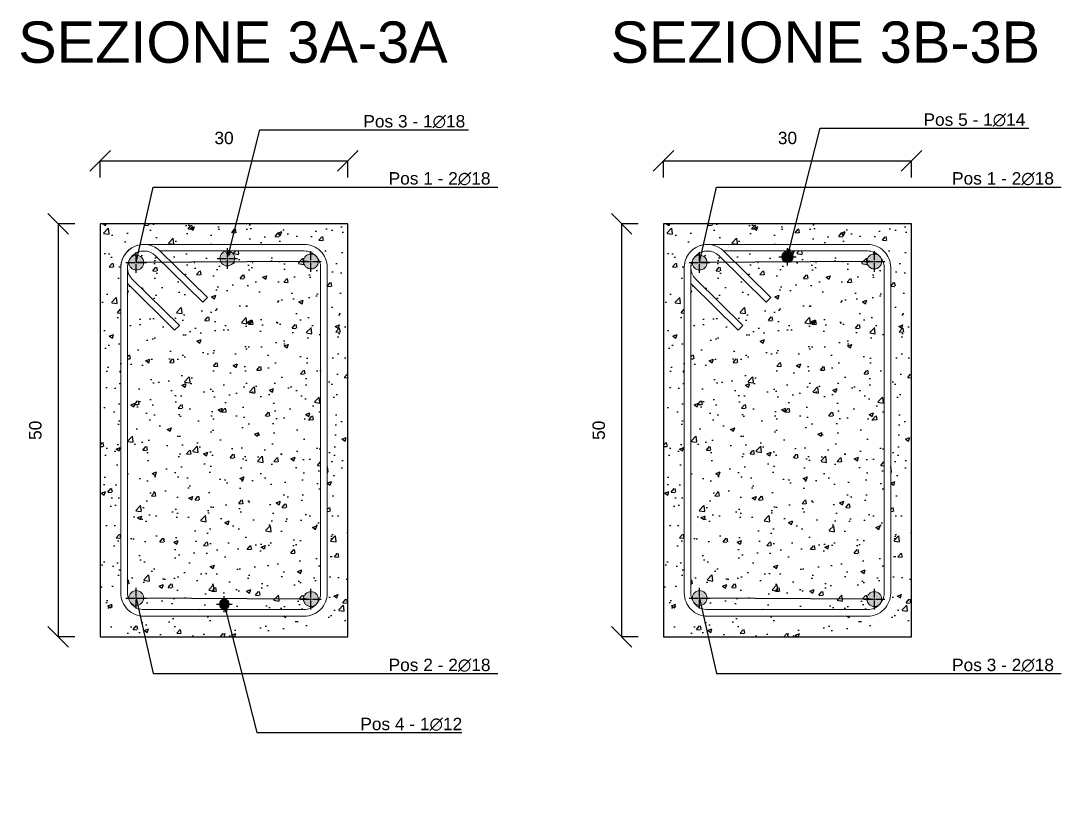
# Model space of a CAD drawing. Header units: millimetres. Extents: x -455371 to 117772, y -78417 to 116564.
# Drawn here: x -283068 to -281808, y -463 to 475 of the extents above; entities that cross this region are included whole.
import ezdxf
from ezdxf import colors
from ezdxf.entities.mleader import LeaderData, LeaderLine
from ezdxf.math import Vec2, Vec3

# ---------------------------------------------------------------- set-up
doc = ezdxf.new("R2010")
doc.units = ezdxf.units.MM
doc.linetypes.add('CENTER2', pattern=[28.575, 19.05, -3.175, 3.175, -3.175])
doc.layers.get('0').update_dxf_attribs({"color": 255})
for name, color, linetype, lineweight in [('armature', 5, 'Continuous', 18), ('Cls', 7, 'Continuous', 25), ('quote', 5, 'Continuous', 15), ('RETINO ARMATURE', 253, 'Continuous', 15), ('Scritte', 7, 'Continuous', 15), ('staffe', 10, 'Continuous', 15)]:
    doc.layers.add(name, color=color, linetype=linetype, lineweight=lineweight)
doc.layers.add('RETINI', color=253, linetype='Continuous')
doc.styles.get("Standard").update_dxf_attribs({"font": 'arial.ttf'})
doc.dimstyles.new('scala 1 a 10', dxfattribs={"dimtxt": 15, "dimasz": 25, "dimexe": 0.183, "dimexo": 0.1, "dimgap": 20, "dimtad": 2, "dimdec": 0, "dimlfac": 0.1, "dimzin": 0, "dimdsep": 46, "dimtxsty": 'Standard', "dimblk": 'OBLIQUE', "dimcen": -25, "dimadec": 0, "dimazin": 0, "dimtfac": 1, "dimtdec": 0, "dimtofl": 0, "dimtmove": 0, "dimatfit": 3, "dimfxl": 20, "dimfxlon": 1, "dimtolj": 1, "dimtzin": 0, "dimarcsym": 0})
pattern_1 = [(50, (61903.13, -58559.13), (52.833554, -4.622335), [5.5245, -60.7695]), (355, (61903.13, -58559.13), (-10.220592, 55.406485), [4.4196, -48.615769]), (100.451445, (61907.534, -58559.516), (42.612962, 50.784148), [4.6951026, -51.646171]), (46.1842, (61903.13, -58544.4), (78.612922, -12.192275), [8.28675, -91.15425]), (96.635558, (61909.68, -58545.415), (68.847199, 71.753576), [7.042657, -77.469326]), (351.18415, (61903.13, -58544.4), (68.847199, 71.753576), [6.62939, -72.923322]), (21, (61910.498, -58548.082), (43.9681735, -29.6569075), [5.5245, -60.7695]), (326, (61910.5, -58548.08), (17.922588, 53.41451), [4.4196, -48.6156]), (71.451445, (61914.16, -58550.554), (61.8907616, 23.757603), [4.6951026, -51.646082]), (37.5, (61903.132, -58559.131), (0.8956949, 24.5209613), [0, -48.02632, 0, -49.3522, 0, -48.79975]), (7.5, (61903.132, -58559.13), (19.3777021, 29.0523667), [0, -28.13812, 0, -46.92142, 0, -18.59915]), (327.5, (61886.705, -58559.131), (39.3212726, -1.6613358), [0, -18.415, 0, -57.4548, 0, -76.2381]), (317.5, (61879.34, -58559.13), (42.9574626, 7.3736824), [0, -23.9395, 0, -38.15588, 0, -54.1401])]
pattern_2 = [(50, (62585.413, -58559.13), (52.833554, -4.622335), [5.5245, -60.7695]), (355, (62585.41, -58559.13), (-10.220592, 55.406485), [4.4196, -48.615769]), (100.451445, (62589.815, -58559.516), (42.612962, 50.784148), [4.6951026, -51.646171]), (46.1842, (62585.41, -58544.4), (78.612922, -12.192275), [8.28675, -91.15425]), (96.635558, (62591.96, -58545.415), (68.847199, 71.753576), [7.042657, -77.469326]), (351.18415, (62585.41, -58544.4), (68.847199, 71.753576), [6.62939, -72.923322]), (21, (62592.78, -58548.082), (43.9681735, -29.6569075), [5.5245, -60.7695]), (326, (62592.78, -58548.08), (17.922588, 53.41451), [4.4196, -48.6156]), (71.451445, (62596.44, -58550.554), (61.8907616, 23.757603), [4.6951026, -51.646082]), (37.5, (62585.413, -58559.131), (0.8956949, 24.5209613), [0, -48.02632, 0, -49.3522, 0, -48.79975]), (7.5, (62585.413, -58559.13), (19.3777021, 29.0523667), [0, -28.13812, 0, -46.92142, 0, -18.59915]), (327.5, (62568.986, -58559.131), (39.3212726, -1.6613358), [0, -18.415, 0, -57.4548, 0, -76.2381]), (317.5, (62561.62, -58559.13), (42.9574626, 7.3736824), [0, -23.9395, 0, -38.15588, 0, -54.1401])]

# ---------------------------------------------------------------- blocks, each defined once
blk = doc.blocks.new('*U1762')
at = {"layer": 'Cls', "color": 0, "linetype": 'CENTER2', "transparency": 16777216}
for p, q in [((-12.5, 0), (-1.8, 0)), ((0, 1.8), (0, 12.5)), ((1.8, 0), (12.5, 0)), ((0, -12.5), (0, -1.8))]:
    blk.add_line(p, q, dxfattribs=at)
at = {"layer": 'Cls', "color": 0, "linetype": 'Continuous', "transparency": 16777216}
for p, q in [((-0.9, 0), (0.9, 0)), ((0, -0.9), (0, 0.9))]:
    blk.add_line(p, q, dxfattribs=at)
blk = doc.blocks.new('*U1763')
at = {"layer": 'Cls', "color": 0, "linetype": 'CENTER2', "transparency": 16777216}
for p, q in [((-12.5, 0), (-1.8, 0)), ((0, 1.8), (0, 12.5)), ((1.8, 0), (12.5, 0)), ((0, -12.5), (0, -1.8))]:
    blk.add_line(p, q, dxfattribs=at)
at = {"layer": 'Cls', "color": 0, "linetype": 'Continuous', "transparency": 16777216}
for p, q in [((-0.9, 0), (0.9, 0)), ((0, -0.9), (0, 0.9))]:
    blk.add_line(p, q, dxfattribs=at)
blk = doc.blocks.new('*U1764')
at = {"layer": 'Cls', "color": 0, "linetype": 'CENTER2', "transparency": 16777216}
for p, q in [((-12.5, 0), (-1.8, 0)), ((0, 1.8), (0, 12.5)), ((1.8, 0), (12.5, 0)), ((0, -12.5), (0, -1.8))]:
    blk.add_line(p, q, dxfattribs=at)
at = {"layer": 'Cls', "color": 0, "linetype": 'Continuous', "transparency": 16777216}
for p, q in [((-0.9, 0), (0.9, 0)), ((0, -0.9), (0, 0.9))]:
    blk.add_line(p, q, dxfattribs=at)
blk = doc.blocks.new('*U1765')
at = {"layer": 'Cls', "color": 0, "linetype": 'CENTER2', "transparency": 16777216}
for p, q in [((-12.5, 0), (-1.8, 0)), ((0, 1.8), (0, 12.5)), ((1.8, 0), (12.5, 0)), ((0, -12.5), (0, -1.8))]:
    blk.add_line(p, q, dxfattribs=at)
at = {"layer": 'Cls', "color": 0, "linetype": 'Continuous', "transparency": 16777216}
for p, q in [((-0.9, 0), (0.9, 0)), ((0, -0.9), (0, 0.9))]:
    blk.add_line(p, q, dxfattribs=at)
blk = doc.blocks.new('*U1766')
at = {"layer": 'Cls', "color": 0, "linetype": 'CENTER2', "transparency": 16777216}
for p, q in [((-12.5, 0), (-1.8, 0)), ((0, 1.8), (0, 12.5)), ((1.8, 0), (12.5, 0)), ((0, -12.5), (0, -1.8))]:
    blk.add_line(p, q, dxfattribs=at)
at = {"layer": 'Cls', "color": 0, "linetype": 'Continuous', "transparency": 16777216}
for p, q in [((-0.9, 0), (0.9, 0)), ((0, -0.9), (0, 0.9))]:
    blk.add_line(p, q, dxfattribs=at)
blk = doc.blocks.new('*U1767')
at = {"layer": 'Cls', "color": 0, "linetype": 'CENTER2', "transparency": 16777216}
for p, q in [((-12.5, 0), (-1.8, 0)), ((0, 1.8), (0, 12.5)), ((1.8, 0), (12.5, 0)), ((0, -12.5), (0, -1.8))]:
    blk.add_line(p, q, dxfattribs=at)
at = {"layer": 'Cls', "color": 0, "linetype": 'Continuous', "transparency": 16777216}
for p, q in [((-0.9, 0), (0.9, 0)), ((0, -0.9), (0, 0.9))]:
    blk.add_line(p, q, dxfattribs=at)
blk = doc.blocks.new('*U1768')
at = {"layer": 'Cls', "color": 0, "linetype": 'CENTER2', "transparency": 16777216}
for p, q in [((-12.5, 0), (-1.8, 0)), ((0, 1.8), (0, 12.5)), ((1.8, 0), (12.5, 0)), ((0, -12.5), (0, -1.8))]:
    blk.add_line(p, q, dxfattribs=at)
at = {"layer": 'Cls', "color": 0, "linetype": 'Continuous', "transparency": 16777216}
for p, q in [((-0.9, 0), (0.9, 0)), ((0, -0.9), (0, 0.9))]:
    blk.add_line(p, q, dxfattribs=at)
blk = doc.blocks.new('*U1769')
at = {"layer": 'Cls', "color": 0, "linetype": 'CENTER2', "transparency": 16777216}
for p, q in [((-12.5, 0), (-1.8, 0)), ((0, 1.8), (0, 12.5)), ((1.8, 0), (12.5, 0)), ((0, -12.5), (0, -1.8))]:
    blk.add_line(p, q, dxfattribs=at)
at = {"layer": 'Cls', "color": 0, "linetype": 'Continuous', "transparency": 16777216}
for p, q in [((-0.9, 0), (0.9, 0)), ((0, -0.9), (0, 0.9))]:
    blk.add_line(p, q, dxfattribs=at)
blk = doc.blocks.new('*U1783')
at = {"layer": 'Cls', "color": 0, "linetype": 'CENTER2', "transparency": 16777216}
for p, q in [((-12.5, 0), (-1.8, 0)), ((0, 1.8), (0, 12.5)), ((1.8, 0), (12.5, 0)), ((0, -12.5), (0, -1.8))]:
    blk.add_line(p, q, dxfattribs=at)
at = {"layer": 'Cls', "color": 0, "linetype": 'Continuous', "transparency": 16777216}
for p, q in [((-0.9, 0), (0.9, 0)), ((0, -0.9), (0, 0.9))]:
    blk.add_line(p, q, dxfattribs=at)
blk = doc.blocks.new('*U1784')
at = {"layer": 'Cls', "color": 0, "linetype": 'CENTER2', "transparency": 16777216}
for p, q in [((-9.5, 0), (-1.2, 0)), ((0, 1.2), (0, 9.5)), ((1.2, 0), (9.5, 0)), ((0, -9.5), (0, -1.2))]:
    blk.add_line(p, q, dxfattribs=at)
at = {"layer": 'Cls', "color": 0, "linetype": 'Continuous', "transparency": 16777216}
for p, q in [((-0.6, 0), (0.6, 0)), ((0, -0.6), (0, 0.6))]:
    blk.add_line(p, q, dxfattribs=at)
blk = doc.blocks.new('*U1790')
at = {"layer": 'Cls', "color": 0, "linetype": 'CENTER2', "transparency": 16777216}
for p, q in [((-10.5, 0), (-1.4, 0)), ((0, 1.4), (0, 10.5)), ((1.4, 0), (10.5, 0)), ((0, -10.5), (0, -1.4))]:
    blk.add_line(p, q, dxfattribs=at)
at = {"layer": 'Cls', "color": 0, "linetype": 'Continuous', "transparency": 16777216}
for p, q in [((-0.7, 0), (0.7, 0)), ((0, -0.7), (0, 0.7))]:
    blk.add_line(p, q, dxfattribs=at)
blk = doc.blocks.new('_Oblique')
at = {"color": 0, "linetype": 'ByBlock', "lineweight": -2}
blk.add_line((-0.5, -0.5), (0.5, 0.5), dxfattribs=at)
blk = doc.blocks.new('*D2462')
at = {"layer": 'Defpoints', "color": 0, "transparency": 16777216}
for p in [(-282971.8, 229.4), (-283022.6, -270.6), (-282971.8, -270.6)]:
    blk.add_point(p, dxfattribs=at)
at = {"layer": 'quote', "color": 0, "lineweight": -2, "transparency": 16777216}
for p, q in [((-283002.6, 229.4), (-283022.8, 229.4)), ((-283022.6, 229.4), (-283022.6, -270.6)), ((-283002.6, -270.6), (-283022.8, -270.6))]:
    blk.add_line(p, q, dxfattribs=at)
at = {"layer": 'quote', "color": 0, "lineweight": -2, "transparency": 16777216, "xscale": 25, "yscale": 25, "zscale": 25}
for p, rotation in [((-283022.6, 229.4), 90), ((-283022.6, -270.6), 270)]:
    blk.add_blockref('_Oblique', p, dxfattribs=dict(at, rotation=rotation))
at = {"layer": 'quote', "color": 0, "transparency": 16777216, "insert": (-283050.3, -20.6), "char_height": 15, "attachment_point": 5, "rotation": 90}
blk.add_mtext('\\A1;50', dxfattribs=at)
blk = doc.blocks.new('*D2463')
at = {"layer": 'Defpoints', "color": 0, "transparency": 16777216}
for p in [(-282671.8, 305.4), (-282971.8, 229.4), (-282671.8, 229.4)]:
    blk.add_point(p, dxfattribs=at)
at = {"layer": 'quote', "color": 0, "lineweight": -2, "transparency": 16777216}
for p, q in [((-282971.8, 285.4), (-282971.8, 305.6)), ((-282971.8, 305.4), (-282671.8, 305.4)), ((-282671.8, 285.4), (-282671.8, 305.6))]:
    blk.add_line(p, q, dxfattribs=at)
at = {"layer": 'quote', "color": 0, "lineweight": -2, "transparency": 16777216, "xscale": 25, "yscale": 25, "zscale": 25, "rotation": 180}
blk.add_blockref('_Oblique', (-282971.8, 305.4), dxfattribs=at)
at = {"layer": 'quote', "color": 0, "lineweight": -2, "transparency": 16777216, "xscale": 25, "yscale": 25, "zscale": 25}
blk.add_blockref('_Oblique', (-282671.8, 305.4), dxfattribs=at)
at = {"layer": 'quote', "color": 0, "transparency": 16777216, "insert": (-282821.8, 333.1), "char_height": 15, "attachment_point": 5}
blk.add_mtext('\\A1;30', dxfattribs=at)
blk = doc.blocks.new('*D2464')
at = {"layer": 'Defpoints', "color": 0, "transparency": 16777216}
for p in [(-282289.5, 229.4), (-282340.3, -270.6), (-282289.5, -270.6)]:
    blk.add_point(p, dxfattribs=at)
at = {"layer": 'quote', "color": 0, "lineweight": -2, "transparency": 16777216}
for p, q in [((-282320.3, 229.4), (-282340.5, 229.4)), ((-282340.3, 229.4), (-282340.3, -270.6)), ((-282320.3, -270.6), (-282340.5, -270.6))]:
    blk.add_line(p, q, dxfattribs=at)
at = {"layer": 'quote', "color": 0, "lineweight": -2, "transparency": 16777216, "xscale": 25, "yscale": 25, "zscale": 25}
for p, rotation in [((-282340.3, 229.4), 90), ((-282340.3, -270.6), 270)]:
    blk.add_blockref('_Oblique', p, dxfattribs=dict(at, rotation=rotation))
at = {"layer": 'quote', "color": 0, "transparency": 16777216, "insert": (-282368, -20.6), "char_height": 15, "attachment_point": 5, "rotation": 90}
blk.add_mtext('\\A1;50', dxfattribs=at)
blk = doc.blocks.new('*D2465')
at = {"layer": 'Defpoints', "color": 0, "transparency": 16777216}
for p in [(-281989.5, 305.4), (-282289.5, 229.4), (-281989.5, 229.4)]:
    blk.add_point(p, dxfattribs=at)
at = {"layer": 'quote', "color": 0, "lineweight": -2, "transparency": 16777216}
for p, q in [((-282289.5, 285.4), (-282289.5, 305.6)), ((-282289.5, 305.4), (-281989.5, 305.4)), ((-281989.5, 285.4), (-281989.5, 305.6))]:
    blk.add_line(p, q, dxfattribs=at)
at = {"layer": 'quote', "color": 0, "lineweight": -2, "transparency": 16777216, "xscale": 25, "yscale": 25, "zscale": 25, "rotation": 180}
blk.add_blockref('_Oblique', (-282289.5, 305.4), dxfattribs=at)
at = {"layer": 'quote', "color": 0, "lineweight": -2, "transparency": 16777216, "xscale": 25, "yscale": 25, "zscale": 25}
blk.add_blockref('_Oblique', (-281989.5, 305.4), dxfattribs=at)
at = {"layer": 'quote', "color": 0, "transparency": 16777216, "insert": (-282139.5, 333.1), "char_height": 15, "attachment_point": 5}
blk.add_mtext('\\A1;30', dxfattribs=at)

msp = doc.modelspace()

# ---------------------------------------------------------------- hatches: boundary and pattern name
at = {"layer": 'RETINI'}
h = msp.add_hatch(dxfattribs=at)
h.set_pattern_fill('AR-CONC', color=256, scale=0.29)
h.set_pattern_definition(pattern_1)
h.paths.add_polyline_path([(-282671.8, 229.4), (-282971.8, 229.4), (-282971.8, -270.6), (-282671.8, -270.6)])
h.paths.add_polyline_path([(-282696.8, -217.6, -0.414214), (-282724.8, -245.6), (-282817.8, -245.6), (-282918.8, -245.6, -0.414214), (-282946.8, -217.6), (-282946.8, 27.8), (-282946.8, 176.4, -0.414214), (-282918.8, 204.4), (-282817.8, 204.4), (-282724.8, 204.4, -0.414214), (-282696.8, 176.4), (-282696.8, 31.8)], flags=16)
h.paths.add_polyline_path([(-282919.1, 182.4, -1.193526), (-282936.6, 185.5, 0.118236), (-282938.8, 176.4, 0.202528), (-282932.7, 162), (-282875.9, 106.1), (-282881.6, 100.4), (-282938.8, 156.8), (-282938.8, 27.8), (-282938.8, -217.6, 0.414214), (-282918.8, -237.6), (-282817.8, -237.6), (-282724.8, -237.6, 0.414214), (-282704.8, -217.6), (-282704.8, 31.8), (-282704.8, 176.4, 0.414214), (-282724.8, 196.4), (-282817.8, 196.4), (-282899.2, 196.4), (-282842, 140), (-282847.6, 134.3), (-282904.8, 190.7, 0.446379), (-282934.5, 188.7, -0.669514)], flags=0)
h = msp.add_hatch(dxfattribs=at)
h.set_pattern_fill('AR-CONC', color=256, scale=0.29)
h.set_pattern_definition(pattern_2)
h.paths.add_polyline_path([(-281989.5, 229.4), (-282289.5, 229.4), (-282289.5, -270.6), (-281989.5, -270.6)])
h.paths.add_polyline_path([(-282014.5, -217.6, -0.414214), (-282042.5, -245.6), (-282135.5, -245.6), (-282236.5, -245.6, -0.414214), (-282264.5, -217.6), (-282264.5, 27.8), (-282264.5, 176.4, -0.414214), (-282236.5, 204.4), (-282135.5, 204.4), (-282042.5, 204.4, -0.414214), (-282014.5, 176.4), (-282014.5, 31.8)], flags=16)
h.paths.add_polyline_path([(-282022.5, -217.6, -0.414214), (-282042.5, -237.6), (-282135.5, -237.6), (-282236.5, -237.6, -0.414214), (-282256.5, -217.6), (-282256.5, 27.8), (-282256.5, 176.4, -0.118236), (-282254.3, 185.5, -0.107844), (-282252.2, 188.7, -0.446379), (-282222.5, 190.7), (-282165.3, 134.3), (-282159.7, 140), (-282216.9, 196.4), (-282135.5, 196.4), (-282042.5, 196.4, -0.414214), (-282022.5, 176.4), (-282022.5, 31.8)], flags=0)
h = msp.add_hatch(dxfattribs=at)
h.set_pattern_fill('AR-CONC', color=256, scale=0.29)
h.set_pattern_definition(pattern_1)
h.paths.add_polyline_path([(-282704.8, 31.8), (-282704.8, 176.4, 0.093928), (-282706.1, 183.7), (-282707.6, 183.7, -1), (-282725.6, 183.7, -0.414214), (-282716.6, 192.7), (-282716.6, 194.6, 0.105747), (-282724.8, 196.4), (-282787.1, 196.4), (-282787.1, 196.3, -0.414214), (-282780.1, 189.3, -1), (-282794.1, 189.3, -0.414214), (-282787.1, 196.3), (-282817.8, 196.4), (-282857.6, 196.4, -0.414214), (-282850.6, 189.4, -1), (-282864.6, 189.4, -0.414214), (-282857.6, 196.4), (-282899.2, 196.4), (-282842, 140), (-282847.6, 134.3), (-282904.8, 190.7, 0.325697), (-282928.1, 194.1), (-282928.1, 191.4, -0.414214), (-282919.1, 182.4, -1), (-282937.1, 182.4), (-282937.8, 182.4, 0.075904), (-282938.8, 176.4, 0.202528), (-282932.7, 162), (-282875.9, 106.1), (-282881.6, 100.4), (-282938.8, 156.8), (-282938.8, 27.8), (-282938.8, -217.6, 0.101865), (-282937.1, -225.5), (-282935.1, -225.5, -1), (-282917.1, -225.5, -0.414214), (-282926.1, -234.5), (-282926.1, -236.2, 0.094798), (-282918.8, -237.6), (-282817.8, -237.6), (-282724.8, -237.6, 0.094798), (-282717.4, -236.2), (-282717.4, -234.5, -0.414214), (-282726.4, -225.5, -1), (-282708.4, -225.5), (-282706.4, -225.5, 0.101865), (-282704.8, -217.6)])
h = msp.add_hatch(dxfattribs=at)
h.set_pattern_fill('AR-CONC', color=256, scale=0.29)
h.set_pattern_definition(pattern_2)
h.paths.add_polyline_path([(-282022.5, 31.8), (-282022.5, 176.4, 0.093928), (-282023.9, 183.7), (-282025.3, 183.7, -1), (-282043.3, 183.7, -0.414214), (-282034.3, 192.7), (-282034.3, 194.6, 0.105747), (-282042.5, 196.4), (-282104.8, 196.4), (-282104.8, 196.3, -0.414214), (-282097.8, 189.3, -1), (-282111.8, 189.3, -0.414214), (-282104.8, 196.3), (-282135.5, 196.4), (-282175.3, 196.4, -0.414214), (-282168.3, 189.4, -1), (-282182.3, 189.4, -0.414214), (-282175.3, 196.4), (-282216.9, 196.4), (-282159.7, 140), (-282165.3, 134.3), (-282222.5, 190.7, 0.325697), (-282245.9, 194.1), (-282245.9, 191.4, -0.414214), (-282236.9, 182.4, -1), (-282254.9, 182.4), (-282255.6, 182.4, 0.075904), (-282256.5, 176.4, 0.202528), (-282250.4, 162), (-282193.7, 106.1), (-282199.3, 100.4), (-282256.5, 156.8), (-282256.5, 27.8), (-282256.5, -217.6, 0.101865), (-282254.8, -225.5), (-282252.9, -225.5, -1), (-282234.9, -225.5, -0.414214), (-282243.9, -234.5), (-282243.9, -236.2, 0.094798), (-282236.5, -237.6), (-282135.5, -237.6), (-282042.5, -237.6, 0.094798), (-282035.1, -236.2), (-282035.1, -234.5, -0.414214), (-282044.1, -225.5, -1), (-282026.1, -225.5), (-282024.1, -225.5, 0.101865), (-282022.5, -217.6)])
at = {"layer": 'RETINO ARMATURE'}
h = msp.add_hatch(color=256, dxfattribs=at)
h.dxf.hatch_style = 1
h.paths.add_polyline_path([(-282934.5, 188.7, 0.048083), (-282936.6, 185.5, 0.088226), (-282937.1, 182.4, 1), (-282919.1, 182.4, 0.669514)])
h = msp.add_hatch(color=256, dxfattribs=at)
h.dxf.hatch_style = 1
edge = h.paths.add_edge_path()
edge.add_arc((-282817.8, 187.4), 9, 135.2114, 159.8323)
edge.add_arc((-282817.8, 187.4), 9, 159.8323, 180)
edge.add_arc((-282817.8, 187.4), 9, 180, 360)
edge.add_arc((-282817.8, 187.4), 9, 360, 495.2114)
h = msp.add_hatch(color=256, dxfattribs=at)
h.dxf.hatch_style = 1
h.paths.add_polyline_path([(-282725.6, 183.7, 1), (-282707.6, 183.7, 1)])
h = msp.add_hatch(color=256, dxfattribs=at)
h.dxf.hatch_style = 1
h.paths.add_polyline_path([(-282252.2, 188.7, 0.048083), (-282254.3, 185.5, 0.088226), (-282254.9, 182.4, 1), (-282236.9, 182.4, 0.669514)])
h = msp.add_hatch(color=256, dxfattribs=at)
h.dxf.hatch_style = 1
h.paths.add_polyline_path([(-282146.5, 189.3, 1), (-282132.5, 189.3, 1)])
h = msp.add_hatch(color=256, dxfattribs=at)
h.dxf.hatch_style = 1
h.paths.add_polyline_path([(-282043.3, 183.7, 1), (-282025.3, 183.7, 1)])
h = msp.add_hatch(color=256, dxfattribs=at)
h.dxf.hatch_style = 1
h.paths.add_polyline_path([(-282934.5, -229.9, -0.048083), (-282936.6, -226.7, -0.088226), (-282937.1, -223.6, -1), (-282919.1, -223.6, -0.669514)])
h = msp.add_hatch(color=256, dxfattribs=at)
h.dxf.hatch_style = 1
h.paths.add_polyline_path([(-282815.5, -231, 1), (-282827.5, -231, 1)])
h = msp.add_hatch(color=256, dxfattribs=at)
h.dxf.hatch_style = 1
h.paths.add_polyline_path([(-282707.6, -224.9, 1), (-282725.6, -224.9, 1)])
h = msp.add_hatch(color=256, dxfattribs=at)
h.dxf.hatch_style = 1
h.paths.add_polyline_path([(-282252.2, -229.9, -0.048083), (-282254.3, -226.7, -0.088226), (-282254.9, -223.6, -1), (-282236.9, -223.6, -0.669514)])
h = msp.add_hatch(color=256, dxfattribs=at)
h.dxf.hatch_style = 1
h.paths.add_polyline_path([(-282025.3, -224.9, 1), (-282043.3, -224.9, 1)])

# ---------------------------------------------------------------- linework, layer by layer
at = {"layer": 'armature'}
for centre, radius in [((-282928.1, 182.4), 9), ((-282817.8, 187.4), 9), ((-282716.6, 183.7), 9), ((-282245.9, 182.4), 9), ((-282139.5, 189.3), 7), ((-282034.3, 183.7), 9), ((-282928.1, -223.6), 9), ((-282821.5, -231), 6), ((-282716.6, -224.9), 9), ((-282245.9, -223.6), 9), ((-282034.3, -224.9), 9)]:
    msp.add_circle(centre, radius, dxfattribs=at)
for p in [(-282863.6, 182.8), (-282857.6, 182.4), (-282790.1, 183.3), (-282787.1, 182.4), (-282181.3, 182.8), (-282175.3, 182.4), (-282139.5, 182.4), (-282139.5, 182.4), (-282107.8, 183.3), (-282104.8, 182.4)]:
    msp.add_point(p, dxfattribs=at)
at = {"layer": 'Cls'}
for points in [[(-282971.8, 229.4), (-282971.8, -270.6), (-282671.8, -270.6), (-282671.8, 229.4), (-282971.8, 229.4)], [(-282289.5, 229.4), (-282289.5, -270.6), (-281989.5, -270.6), (-281989.5, 229.4), (-282289.5, 229.4)]]:
    msp.add_lwpolyline(points, dxfattribs=at)
at = {"layer": 'staffe'}
for points in [[(-282946.8, 27.8), (-282946.8, -217.6, 0.414214), (-282918.8, -245.6), (-282817.8, -245.6), (-282724.8, -245.6, 0.414214), (-282696.8, -217.6), (-282696.8, 31.8), (-282696.8, 176.4, 0.414214), (-282724.8, 204.4), (-282817.8, 204.4), (-282918.8, 204.4, 0.414214), (-282946.8, 176.4)], [(-282264.5, 27.8), (-282264.5, -217.6, 0.414214), (-282236.5, -245.6), (-282135.5, -245.6), (-282042.5, -245.6, 0.414214), (-282014.5, -217.6), (-282014.5, 31.8), (-282014.5, 176.4, 0.414214), (-282042.5, 204.4), (-282135.5, 204.4), (-282236.5, 204.4, 0.414214), (-282264.5, 176.4)]]:
    msp.add_lwpolyline(points, format="xyb", close=True, dxfattribs=at)
for points in [[(-282938.5, 156.5), (-282881.6, 100.4), (-282875.9, 106.1), (-282932.9, 162.2, -1), (-282904.6, 190.5), (-282847.6, 134.3), (-282842, 140), (-282899, 196.2, 0.668179), (-282946.8, 176.4)], [(-282256.2, 156.5), (-282199.3, 100.4), (-282193.7, 106.1), (-282250.6, 162.2, -1), (-282222.3, 190.5), (-282165.3, 134.3), (-282159.7, 140), (-282216.7, 196.2, 0.668179), (-282264.5, 176.4)], [(-282918.8, 196.4), (-282918.8, 196.4, 0.414214), (-282938.8, 176.4), (-282938.8, 27.8), (-282938.8, -217.6, 0.414214), (-282918.8, -237.6), (-282817.8, -237.6), (-282724.8, -237.6, 0.414214), (-282704.8, -217.6), (-282704.8, 31.8), (-282704.8, 176.4, 0.414214), (-282724.8, 196.4), (-282817.8, 196.4), (-282899.2, 196.4)], [(-282236.5, 196.4), (-282236.5, 196.4, 0.414214), (-282256.5, 176.4), (-282256.5, 27.8), (-282256.5, -217.6, 0.414214), (-282236.5, -237.6), (-282135.5, -237.6), (-282042.5, -237.6, 0.414214), (-282022.5, -217.6), (-282022.5, 31.8), (-282022.5, 176.4, 0.414214), (-282042.5, 196.4), (-282135.5, 196.4), (-282216.9, 196.4)]]:
    msp.add_lwpolyline(points, format="xyb", dxfattribs=at)

# ---------------------------------------------------------------- block references
at = {"layer": 'Cls', "linetype": 'CENTER2'}
for name, p in [('*U1763', (-282928.1, 182.4)), ('*U1783', (-282817.8, 187.4)), ('*U1762', (-282716.6, 183.7)), ('*U1767', (-282245.9, 182.4)), ('*U1790', (-282139.5, 189.3)), ('*U1766', (-282034.3, 183.7)), ('*U1765', (-282928.1, -223.6)), ('*U1764', (-282716.6, -224.9)), ('*U1769', (-282245.9, -223.6)), ('*U1768', (-282034.3, -224.9)), ('*U1784', (-282821.5, -231))]:
    msp.add_blockref(name, p, dxfattribs=at)

# ---------------------------------------------------------------- texts
at = {"layer": 'Scritte', "char_height": 50, "attachment_point": 1}
for s, insert in [('SEZIONE 3A-3A', (-283071.1, 474.2)), ('SEZIONE 3B-3B', (-282353.7, 474.2))]:
    msp.add_mtext_dynamic_manual_height_columns(s, width=534.165, gutter_width=12.5, heights=[0], dxfattribs=dict(at, insert=insert))

# ---------------------------------------------------------------- dimensions: what is measured, and where the dimension line sits
at = {"layer": 'quote'}
for base, p1, p2, picture, middle in [((-282671.8, 305.4), (-282971.8, 229.4), (-282671.8, 229.4), '*D2463', (-282821.8, 333.1)), ((-281989.5, 305.4), (-282289.5, 229.4), (-281989.5, 229.4), '*D2465', (-282139.5, 333.1))]:
    dim = msp.add_linear_dim(base=base, p1=p1, p2=p2, dimstyle='scala 1 a 10', dxfattribs=at)
    dim.commit()
    dim.dimension.update_dxf_attribs({"geometry": picture, "text_midpoint": middle})
for base, p1, p2, picture, middle in [((-283022.6, -270.6), (-282971.8, 229.4), (-282971.8, -270.6), '*D2462', (-283050.3, -20.6)), ((-282340.3, -270.6), (-282289.5, 229.4), (-282289.5, -270.6), '*D2464', (-282368, -20.6))]:
    dim = msp.add_linear_dim(base=base, p1=p1, p2=p2, angle=90, dimstyle='scala 1 a 10', dxfattribs=at)
    dim.commit()
    dim.dimension.update_dxf_attribs({"geometry": picture, "text_midpoint": middle})

# ---------------------------------------------------------------- leaders
ml = msp.add_multileader_mtext('Standard', dxfattribs=at)
ml.set_content('Pos 3 - 1∅18 ', color=256)
ml.set_leader_properties()
ml.build(insert=Vec2(0, 0))
ml.multileader.update_dxf_attribs({"text_left_attachment_type": 6, "text_right_attachment_type": 6, "dogleg_length": 20, "arrow_head_size": 10})
ctx = ml.context
ctx.base_point, ctx.char_height, ctx.arrow_head_size, ctx.landing_gap_size, ctx.plane_origin = Vec3(-282703.1, 342.9), 15, 10, 50, Vec3(-282817.9, 188.4)
ctx.left_attachment, ctx.right_attachment = 6, 6
notes = []
notes.append((ctx, [(0, (1, 1, 0), (-282778.3, 342.9), (1, 0), 75.2, [(0, [(-282817.8, 187.4)], 0, [])])]))
ctx.mtext.insert, ctx.mtext.flow_direction = Vec3(-282653.1, 360.9), 5
ml = msp.add_multileader_mtext('Standard', dxfattribs=at)
ml.set_content('Pos 5 - 1∅14 ', color=256)
ml.set_leader_properties()
ml.build(insert=Vec2(0, 0))
ml.multileader.update_dxf_attribs({"text_left_attachment_type": 6, "text_right_attachment_type": 6, "dogleg_length": 20, "arrow_head_size": 10})
ctx = ml.context
ctx.base_point, ctx.char_height, ctx.arrow_head_size, ctx.landing_gap_size, ctx.plane_origin = Vec3(-282024.8, 344.9), 15, 10, 50, Vec3(-282139.6, 190.4)
ctx.left_attachment, ctx.right_attachment = 6, 6
notes.append((ctx, [(0, (1, 1, 0), (-282100, 344.9), (1, 0), 75.2, [(0, [(-282139.5, 189.3)], 0, [])])]))
ctx.mtext.insert, ctx.mtext.flow_direction = Vec3(-281974.8, 362.9), 5
ml = msp.add_multileader_mtext('Standard', dxfattribs=at)
ml.set_content('Pos 1 - 2∅18  ', color=256)
ml.set_leader_properties()
ml.build(insert=Vec2(0, 0))
ml.multileader.update_dxf_attribs({"text_left_attachment_type": 6, "text_right_attachment_type": 6, "dogleg_length": 20, "arrow_head_size": 10})
ctx = ml.context
ctx.base_point, ctx.char_height, ctx.arrow_head_size, ctx.landing_gap_size, ctx.plane_origin = Vec3(-282672.5, 273.8), 15, 10, 50, Vec3(-282716.2, 184.7)
ctx.left_attachment, ctx.right_attachment = 6, 6
notes.append((ctx, [(0, (1, 1, 0), (-282692.8, 273.8), (1, 0), 20.3, [(1, [(-282716.6, 183.7), (-282928.1, 182.4), (-282907.8, 273.8)], 0, [])])]))
ctx.mtext.insert, ctx.mtext.flow_direction = Vec3(-282622.5, 291.8), 5
ml = msp.add_multileader_mtext('Standard', dxfattribs=at)
ml.set_content('Pos 1 - 2∅18  ', color=256)
ml.set_leader_properties()
ml.build(insert=Vec2(0, 0))
ml.multileader.update_dxf_attribs({"text_left_attachment_type": 6, "text_right_attachment_type": 6, "dogleg_length": 20, "arrow_head_size": 10})
ctx = ml.context
ctx.base_point, ctx.char_height, ctx.arrow_head_size, ctx.landing_gap_size, ctx.plane_origin = Vec3(-281990.2, 273.8), 15, 10, 50, Vec3(-282033.9, 184.7)
ctx.left_attachment, ctx.right_attachment = 6, 6
notes.append((ctx, [(0, (1, 1, 0), (-282010.5, 273.8), (1, 0), 20.3, [(1, [(-282034.3, 183.7), (-282245.9, 182.4), (-282225.6, 273.8)], 0, [])])]))
ctx.mtext.insert, ctx.mtext.flow_direction = Vec3(-281940.2, 291.8), 5
ml = msp.add_multileader_mtext('Standard', dxfattribs=at)
ml.set_content('Pos 2 - 2∅18  ', color=256)
ml.set_leader_properties()
ml.build(insert=Vec2(0, 0))
ml.multileader.update_dxf_attribs({"text_left_attachment_type": 6, "text_right_attachment_type": 6, "dogleg_length": 20, "arrow_head_size": 10})
ctx = ml.context
ctx.base_point, ctx.char_height, ctx.arrow_head_size, ctx.landing_gap_size, ctx.plane_origin = Vec3(-282672.5, -315), 15, 10, 50, Vec3(-282716.2, -225.9)
ctx.left_attachment, ctx.right_attachment = 6, 6
notes.append((ctx, [(0, (1, 1, 0), (-282692.8, -315), (1, 0), 20.3, [(1, [(-282716.6, -224.9), (-282928.1, -223.6), (-282907.8, -315)], 0, [])])]))
ctx.mtext.insert, ctx.mtext.flow_direction = Vec3(-282622.5, -297), 5
ml = msp.add_multileader_mtext('Standard', dxfattribs=at)
ml.set_content('Pos 3 - 2∅18  ', color=256)
ml.set_leader_properties()
ml.build(insert=Vec2(0, 0))
ml.multileader.update_dxf_attribs({"text_left_attachment_type": 6, "text_right_attachment_type": 6, "dogleg_length": 20, "arrow_head_size": 10})
ctx = ml.context
ctx.base_point, ctx.char_height, ctx.arrow_head_size, ctx.landing_gap_size, ctx.plane_origin = Vec3(-281990.2, -315), 15, 10, 50, Vec3(-282033.9, -225.9)
ctx.left_attachment, ctx.right_attachment = 6, 6
notes.append((ctx, [(0, (1, 1, 0), (-282010.5, -315), (1, 0), 20.3, [(1, [(-282034.3, -224.9), (-282245.9, -223.6), (-282225.6, -315)], 0, [])])]))
ctx.mtext.insert, ctx.mtext.flow_direction = Vec3(-281940.2, -297), 5
ml = msp.add_multileader_mtext('Standard', dxfattribs=at)
ml.set_content('Pos 4 - 1∅12', color=256)
ml.set_leader_properties()
ml.build(insert=Vec2(0, 0))
ml.multileader.update_dxf_attribs({"text_left_attachment_type": 6, "text_right_attachment_type": 6, "dogleg_length": 20, "arrow_head_size": 10})
ctx = ml.context
ctx.base_point, ctx.char_height, ctx.arrow_head_size, ctx.landing_gap_size, ctx.plane_origin = Vec3(-282706.8, -386.5), 15, 10, 50, Vec3(-282821.6, -232.1)
ctx.left_attachment, ctx.right_attachment = 6, 6
notes.append((ctx, [(0, (1, 1, 0), (-282782, -386.5), (1, 0), 75.2, [(0, [(-282821.5, -231)], 0, [])])]))
ctx.mtext.insert, ctx.mtext.flow_direction = Vec3(-282656.8, -368.5), 5
for ctx, leaders in notes:
    for number, flags, end, landing, length, lines in leaders:
        leader = LeaderData()
        leader.index, (leader.has_last_leader_line, leader.has_dogleg_vector, leader.attachment_direction) = number, flags
        leader.last_leader_point, leader.dogleg_vector, leader.dogleg_length = Vec3(end), Vec3(landing), length
        for number, points, colour, breaks in lines:
            line = LeaderLine()
            line.index, line.vertices, line.color, line.breaks = number, Vec3.list(points), colors.encode_raw_color(colour), breaks
            leader.lines.append(line)
        ctx.leaders.append(leader)

doc.saveas('drawing.dxf')
